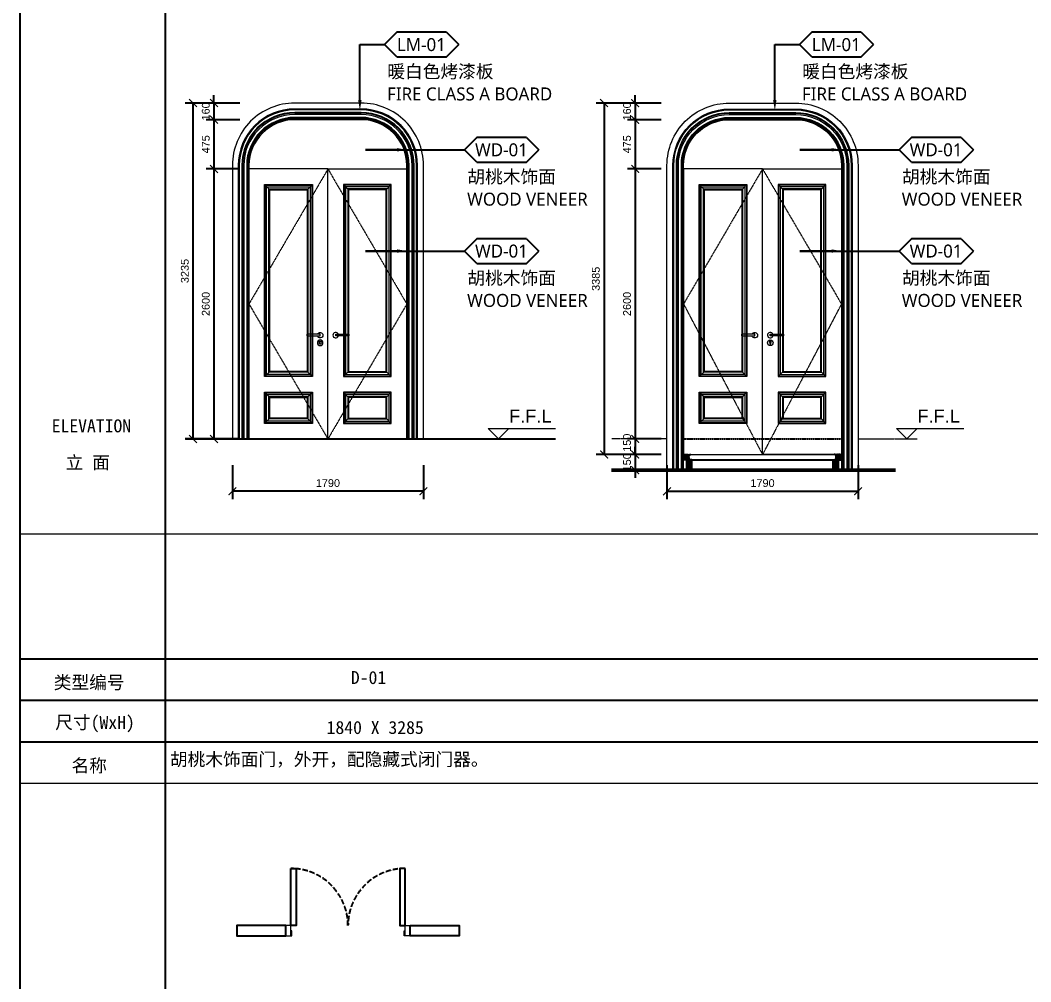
# Model space of a CAD drawing. Header units: millimetres. Extents: x -62687 to -4525, y 0 to 32607.
# Drawn here: x -39475 to -29744, y 17557 to 26818 of the extents above; entities that cross this region are included whole.
import ezdxf
from ezdxf import colors
from ezdxf.entities.mleader import LeaderData, LeaderLine
from ezdxf.enums import TextEntityAlignment as Align
from ezdxf.math import Vec2, Vec3

# ---------------------------------------------------------------- set-up
doc = ezdxf.new("R2010")
doc.units = ezdxf.units.MM
doc.linetypes.add('_ACM-G-HIDDEN', pattern=[4.7625, 3.175, -1.5875])
doc.linetypes.add('DASH', pattern=[0.35, 0.25, -0.1])
for name, color, linetype in [('0 @ 50', 7, 'Continuous'), ('D-BASE-WALL', 4, 'Continuous'), ('I-DETL-LW02', 2, 'Continuous'), ('I-DOOR-LW04', 5, 'Continuous'), ('I-ELEV-LW01', 1, 'Continuous'), ('I-PL-DOOR', 2, 'Continuous'), ('WALL TYPE$0$G-ANNO-NOTE-CH', 7, 'Continuous')]:
    doc.layers.add(name, color=color, linetype=linetype)
for name, color, linetype, lineweight in [('_ACM-A-ANNO-DIMS', 1, 'Continuous', 13), ('_ACM-A-DETL-THIN', 2, 'Continuous', 13), ('_ACM-A-ELVE-HIDD', 1, '_ACM-G-HIDDEN', 13), ('_ACM-A-ELVE-THIK', 5, 'Continuous', 50), ('I-PL-WALL-FHINISH', 73, 'Continuous', 13), ('I-WALL-DIM', 1, 'Continuous', 25), ('图框-1', 3, 'Continuous', 9)]:
    doc.layers.add(name, color=color, linetype=linetype, lineweight=lineweight)
doc.styles.add('_ACM-G-NOTES', font='arial.ttf')
doc.styles.add('Arial', font='arial.ttf', dxfattribs={"height": 75})
doc.styles.add('MtXpl_', font='simhei.ttf')
doc.styles.get("Standard").update_dxf_attribs({"font": 'arial.ttf'})
doc.styles.add('WALL TYPE$0$Aecom Chinese', font='Microsoft YaHei.ttf')
doc.dimstyles.new('Aec-Arch-M-50', dxfattribs={"dimscale": 50, "dimtxt": 75, "dimasz": 1.5, "dimexe": 1.5, "dimexo": 1.5, "dimgap": 0.8, "dimtad": 1, "dimdec": 0, "dimzin": 3, "dimdsep": 46, "dimtxsty": 'Arial', "dimblk": 'ARCHTICK', "dimcen": 2.5, "dimclrt": 256, "dimazin": 2, "dimtfac": 0.75, "dimtdec": 0, "dimtix": 1, "dimtmove": 2, "dimatfit": 2, "dimfxl": 5, "dimfxlon": 1, "dimtolj": 1, "dimtzin": 0, "dimarcsym": 0})

# ---------------------------------------------------------------- blocks, each defined once
blk = doc.blocks.new('*U8')
for p, q in [((-2, 2), (2, 2)), ((0, 0), (-2, 2)), ((2, 2), (0, 0)), ((2, 2), (11, 2)), ((-2, 0), (2, 0))]:
    blk.add_line(p, q)
at = {"style": '_ACM-G-NOTES'}
blk.add_attdef('HEIGHT-1', text='', height=2.5, dxfattribs=at).set_placement((2.05, 5.66), align=Align.TOP_LEFT)
blk = doc.blocks.new('A$Cd2ea3fc6')
at = {"layer": '_ACM-A-DETL-THIN'}
blk.add_lwpolyline([(0, 8), (128, 8), (128, -8), (0, -8)], close=True, dxfattribs=at)
for points in [[(-5.7, -72.1), (-5.7, -83)], [(-0.1, -88.2), (-0.1, -88.2)], [(5.5, -82.8), (5.5, -72.1)]]:
    blk.add_lwpolyline(points, dxfattribs=at)
blk.add_circle((-0.1, -73.8), 27, dxfattribs=at)
for centre, radius, start, end in [((-0.1, -0.4), 27, 18.11667, 343.64191), ((-0.1, -65.6), 8.59, 310.69325, 229.30675), ((-0.1, -82.6), 5.61, 183.99582, 358.52225)]:
    blk.add_arc(centre, radius, start, end, dxfattribs=at)
blk = doc.blocks.new('海龙_1212095151')
at = {"layer": '_ACM-A-DETL-THIN'}
blk.add_lwpolyline([(74.8, -18.6), (202.8, -18.6), (202.8, -34.6), (74.8, -34.6)], close=True, dxfattribs=at)
blk.add_arc((74.7, -27), 27, 18.11667, 343.64191, dxfattribs=at)
at = {"layer": '_ACM-A-DETL-THIN', "xscale": -1}
blk.add_blockref('A$Cd2ea3fc6', (-74.8, -26.6), dxfattribs=at)
blk = doc.blocks.new('海龙_1212095229')
at = {"layer": '_ACM-A-DETL-THIN', "color": 8}
for p, q in [((-180.3, -724.6), (-230.3, -674.6)), ((180.3, -724.6), (230.3, -674.6)), ((-180.3, -2474.6), (-230.3, -2524.6)), ((180.3, -2474.6), (230.3, -2524.6)), ((-230.3, -2674.6), (-180.3, -2724.6)), ((230.3, -2674.6), (180.3, -2724.6)), ((-230.3, -2974.6), (-180.3, -2924.6)), ((230.3, -2974.6), (180.3, -2924.6))]:
    blk.add_line(p, q, dxfattribs=at)
for points in [[(380, -524.6), (-380, -524.6), (-380, -3124.6), (380, -3124.6)], [(226.6, -2520.9), (-226.6, -2520.9), (-226.6, -678.3), (226.6, -678.3)], [(225, -2519.3), (-225, -2519.3), (-225, -680), (225, -680)], [(209.9, -2504.2), (-209.9, -2504.2), (-209.9, -695), (209.9, -695)], [(188, -2482.3), (-188, -2482.3), (-188, -716.9), (188, -716.9)], [(187.1, -2481.4), (-187.1, -2481.4), (-187.1, -717.9), (187.1, -717.9)], [(185.7, -2480), (-185.7, -2480), (-185.7, -719.3), (185.7, -719.3)], [(226.6, -2970.9), (-226.6, -2970.9), (-226.6, -2678.3), (226.6, -2678.3)], [(225, -2969.3), (-225, -2969.3), (-225, -2680), (225, -2680)], [(209.9, -2954.2), (-209.9, -2954.2), (-209.9, -2695), (209.9, -2695)], [(188, -2932.3), (-188, -2932.3), (-188, -2716.9), (188, -2716.9)], [(187.1, -2931.4), (-187.1, -2931.4), (-187.1, -2717.9), (187.1, -2717.9)], [(185.7, -2930), (-185.7, -2930), (-185.7, -2719.3), (185.7, -2719.3)]]:
    blk.add_lwpolyline(points, close=True, dxfattribs=at)
at = {"layer": '_ACM-A-DETL-THIN'}
for points in [[(230.3, -2524.6), (-230.3, -2524.6), (-230.3, -674.6), (230.3, -674.6)], [(180.3, -2474.6), (-180.3, -2474.6), (-180.3, -724.6), (180.3, -724.6)], [(230.3, -2974.6), (-230.3, -2974.6), (-230.3, -2674.6), (230.3, -2674.6)], [(180.3, -2924.6), (-180.3, -2924.6), (-180.3, -2724.6), (180.3, -2724.6)]]:
    blk.add_lwpolyline(points, close=True, dxfattribs=at)
blk = doc.blocks.new('_ArchTick')
at = {"layer": 'I-WALL-DIM', "const_width": 0.15}
blk.add_lwpolyline([(-0.5, -0.5), (0.5, 0.5)], dxfattribs=at)
blk = doc.blocks.new('*D69')
at = {"layer": 'Defpoints', "color": 0, "transparency": 16777216}
for p in [(-37431.9, 22785.1), (-35591.9, 22785.1), (-37431.9, 22281.3)]:
    blk.add_point(p, dxfattribs=at)
at = {"layer": 'I-WALL-DIM', "color": 0, "lineweight": -2, "transparency": 16777216}
for p, q in [((-37431.9, 22531.3), (-37431.9, 22206.3)), ((-35591.9, 22531.3), (-35591.9, 22206.3)), ((-35591.9, 22281.3), (-37431.9, 22281.3))]:
    blk.add_line(p, q, dxfattribs=at)
at = {"layer": 'I-WALL-DIM', "color": 0, "lineweight": -2, "transparency": 16777216, "xscale": 75, "yscale": 75, "zscale": 75, "rotation": 180}
blk.add_blockref('_ArchTick', (-37431.9, 22281.3), dxfattribs=at)
at = {"layer": 'I-WALL-DIM', "color": 0, "lineweight": -2, "transparency": 16777216, "xscale": 75, "yscale": 75, "zscale": 75}
blk.add_blockref('_ArchTick', (-35591.9, 22281.3), dxfattribs=at)
at = {"layer": 'I-WALL-DIM', "transparency": 16777216, "insert": (-36511.9, 22359.6), "char_height": 75, "attachment_point": 5, "style": 'Arial'}
blk.add_mtext('\\A1;\\A1;1790', dxfattribs=at)
blk = doc.blocks.new('*D73')
at = {"layer": 'Defpoints', "color": 0, "transparency": 16777216}
for p in [(-36724.8, 26019.7), (-37609.5, 25859.7), (-36724.8, 25859.7)]:
    blk.add_point(p, dxfattribs=at)
at = {"layer": 'I-WALL-DIM', "color": 0, "lineweight": -2, "transparency": 16777216}
for p, q in [((-37609.5, 26019.7), (-37609.5, 26094.7)), ((-37359.5, 26019.7), (-37684.5, 26019.7)), ((-37609.5, 26019.7), (-37609.5, 25859.7)), ((-37359.5, 25859.7), (-37684.5, 25859.7)), ((-37609.5, 25859.7), (-37609.5, 25784.7))]:
    blk.add_line(p, q, dxfattribs=at)
at = {"layer": 'I-WALL-DIM', "color": 0, "lineweight": -2, "transparency": 16777216, "xscale": 75, "yscale": 75, "zscale": 75}
for p, rotation in [((-37609.5, 26019.7), 270), ((-37609.5, 25859.7), 90)]:
    blk.add_blockref('_ArchTick', p, dxfattribs=dict(at, rotation=rotation))
at = {"layer": 'I-WALL-DIM', "transparency": 16777216, "insert": (-37687.8, 25939.7), "char_height": 75, "attachment_point": 5, "rotation": 90, "style": 'Arial'}
blk.add_mtext('\\A1;160', dxfattribs=at)
blk = doc.blocks.new('*D74')
at = {"layer": 'Defpoints', "color": 0, "transparency": 16777216}
for p in [(-36724.8, 25859.7), (-37609.5, 25385.1), (-36724.8, 25385.1)]:
    blk.add_point(p, dxfattribs=at)
at = {"layer": 'I-WALL-DIM', "color": 0, "lineweight": -2, "transparency": 16777216}
for p, q in [((-37359.5, 25859.7), (-37684.5, 25859.7)), ((-37609.5, 25859.7), (-37609.5, 25385.1)), ((-37359.5, 25385.1), (-37684.5, 25385.1))]:
    blk.add_line(p, q, dxfattribs=at)
at = {"layer": 'I-WALL-DIM', "color": 0, "lineweight": -2, "transparency": 16777216, "xscale": 75, "yscale": 75, "zscale": 75}
for p, rotation in [((-37609.5, 25859.7), 90), ((-37609.5, 25385.1), 270)]:
    blk.add_blockref('_ArchTick', p, dxfattribs=dict(at, rotation=rotation))
at = {"layer": 'I-WALL-DIM', "transparency": 16777216, "insert": (-37687.6, 25622.4), "char_height": 75, "attachment_point": 5, "rotation": 90, "style": 'Arial'}
blk.add_mtext('\\A1;475', dxfattribs=at)
blk = doc.blocks.new('*D75')
at = {"layer": 'Defpoints', "color": 0, "transparency": 16777216}
for p in [(-36724.8, 25385.1), (-37609.5, 22785.1), (-36724.8, 22785.1)]:
    blk.add_point(p, dxfattribs=at)
at = {"layer": 'I-WALL-DIM', "color": 0, "lineweight": -2, "transparency": 16777216}
for p, q in [((-37359.5, 25385.1), (-37684.5, 25385.1)), ((-37609.5, 25385.1), (-37609.5, 22785.1)), ((-37359.5, 22785.1), (-37684.5, 22785.1))]:
    blk.add_line(p, q, dxfattribs=at)
at = {"layer": 'I-WALL-DIM', "color": 0, "lineweight": -2, "transparency": 16777216, "xscale": 75, "yscale": 75, "zscale": 75}
for p, rotation in [((-37609.5, 25385.1), 90), ((-37609.5, 22785.1), 270)]:
    blk.add_blockref('_ArchTick', p, dxfattribs=dict(at, rotation=rotation))
at = {"layer": 'I-WALL-DIM', "transparency": 16777216, "insert": (-37687.8, 24085.1), "char_height": 75, "attachment_point": 5, "rotation": 90, "style": 'Arial'}
blk.add_mtext('\\A1;2600', dxfattribs=at)
blk = doc.blocks.new('*D76')
at = {"layer": 'Defpoints', "color": 0, "transparency": 16777216}
for p in [(-36724.8, 26019.7), (-37811.2, 22785.1), (-36724.8, 22785.1)]:
    blk.add_point(p, dxfattribs=at)
at = {"layer": 'I-WALL-DIM', "color": 0, "lineweight": -2, "transparency": 16777216}
for p, q in [((-37561.2, 26019.7), (-37886.2, 26019.7)), ((-37811.2, 26019.7), (-37811.2, 22785.1)), ((-37561.2, 22785.1), (-37886.2, 22785.1))]:
    blk.add_line(p, q, dxfattribs=at)
at = {"layer": 'I-WALL-DIM', "color": 0, "lineweight": -2, "transparency": 16777216, "xscale": 75, "yscale": 75, "zscale": 75}
for p, rotation in [((-37811.2, 26019.7), 90), ((-37811.2, 22785.1), 270)]:
    blk.add_blockref('_ArchTick', p, dxfattribs=dict(at, rotation=rotation))
at = {"layer": 'I-WALL-DIM', "transparency": 16777216, "insert": (-37889.5, 24402.4), "char_height": 75, "attachment_point": 5, "rotation": 90, "style": 'Arial'}
blk.add_mtext('\\A1;3235', dxfattribs=at)
blk = doc.blocks.new('*D64')
at = {"layer": 'Defpoints', "color": 0, "transparency": 16777216}
for p in [(-32539.6, 26019.7), (-33553.1, 25859.7), (-32539.6, 25859.7)]:
    blk.add_point(p, dxfattribs=at)
at = {"layer": 'I-WALL-DIM', "color": 0, "lineweight": -2, "transparency": 16777216}
for p, q in [((-33553.1, 26019.7), (-33553.1, 26094.7)), ((-33303.1, 26019.7), (-33628.1, 26019.7)), ((-33553.1, 26019.7), (-33553.1, 25859.7)), ((-33303.1, 25859.7), (-33628.1, 25859.7)), ((-33553.1, 25859.7), (-33553.1, 25784.7))]:
    blk.add_line(p, q, dxfattribs=at)
at = {"layer": 'I-WALL-DIM', "color": 0, "lineweight": -2, "transparency": 16777216, "xscale": 75, "yscale": 75, "zscale": 75}
for p, rotation in [((-33553.1, 26019.7), 270), ((-33553.1, 25859.7), 90)]:
    blk.add_blockref('_ArchTick', p, dxfattribs=dict(at, rotation=rotation))
at = {"layer": 'I-WALL-DIM', "transparency": 16777216, "insert": (-33631.4, 25939.7), "char_height": 75, "attachment_point": 5, "rotation": 90, "style": 'Arial'}
blk.add_mtext('\\A1;160', dxfattribs=at)
blk = doc.blocks.new('*D65')
at = {"layer": 'Defpoints', "color": 0, "transparency": 16777216}
for p in [(-32539.6, 25859.7), (-33553.1, 25385.1), (-32539.6, 25385.1)]:
    blk.add_point(p, dxfattribs=at)
at = {"layer": 'I-WALL-DIM', "color": 0, "lineweight": -2, "transparency": 16777216}
for p, q in [((-33303.1, 25859.7), (-33628.1, 25859.7)), ((-33553.1, 25859.7), (-33553.1, 25385.1)), ((-33303.1, 25385.1), (-33628.1, 25385.1))]:
    blk.add_line(p, q, dxfattribs=at)
at = {"layer": 'I-WALL-DIM', "color": 0, "lineweight": -2, "transparency": 16777216, "xscale": 75, "yscale": 75, "zscale": 75}
for p, rotation in [((-33553.1, 25859.7), 90), ((-33553.1, 25385.1), 270)]:
    blk.add_blockref('_ArchTick', p, dxfattribs=dict(at, rotation=rotation))
at = {"layer": 'I-WALL-DIM', "transparency": 16777216, "insert": (-33631.3, 25622.4), "char_height": 75, "attachment_point": 5, "rotation": 90, "style": 'Arial'}
blk.add_mtext('\\A1;475', dxfattribs=at)
blk = doc.blocks.new('*D66')
at = {"layer": 'Defpoints', "color": 0, "transparency": 16777216}
for p in [(-32539.6, 25385.1), (-33553.1, 22785.1), (-32539.6, 22785.1)]:
    blk.add_point(p, dxfattribs=at)
at = {"layer": 'I-WALL-DIM', "color": 0, "lineweight": -2, "transparency": 16777216}
for p, q in [((-33303.1, 25385.1), (-33628.1, 25385.1)), ((-33553.1, 25385.1), (-33553.1, 22785.1)), ((-33303.1, 22785.1), (-33628.1, 22785.1))]:
    blk.add_line(p, q, dxfattribs=at)
at = {"layer": 'I-WALL-DIM', "color": 0, "lineweight": -2, "transparency": 16777216, "xscale": 75, "yscale": 75, "zscale": 75}
for p, rotation in [((-33553.1, 25385.1), 90), ((-33553.1, 22785.1), 270)]:
    blk.add_blockref('_ArchTick', p, dxfattribs=dict(at, rotation=rotation))
at = {"layer": 'I-WALL-DIM', "transparency": 16777216, "insert": (-33631.4, 24085.1), "char_height": 75, "attachment_point": 5, "rotation": 90, "style": 'Arial'}
blk.add_mtext('\\A1;2600', dxfattribs=at)
blk = doc.blocks.new('*D67')
at = {"layer": 'Defpoints', "color": 0, "transparency": 16777216}
for p in [(-32539.6, 26019.7), (-33853.1, 22635.1), (-32539.6, 22635.1)]:
    blk.add_point(p, dxfattribs=at)
at = {"layer": 'I-WALL-DIM', "color": 0, "lineweight": -2, "transparency": 16777216}
for p, q in [((-33603.1, 26019.7), (-33928.1, 26019.7)), ((-33853.1, 26019.7), (-33853.1, 22635.1)), ((-33603.1, 22635.1), (-33928.1, 22635.1))]:
    blk.add_line(p, q, dxfattribs=at)
at = {"layer": 'I-WALL-DIM', "color": 0, "lineweight": -2, "transparency": 16777216, "xscale": 75, "yscale": 75, "zscale": 75}
for p, rotation in [((-33853.1, 26019.7), 90), ((-33853.1, 22635.1), 270)]:
    blk.add_blockref('_ArchTick', p, dxfattribs=dict(at, rotation=rotation))
at = {"layer": 'I-WALL-DIM', "transparency": 16777216, "insert": (-33931.5, 24327.4), "char_height": 75, "attachment_point": 5, "rotation": 90, "style": 'Arial'}
blk.add_mtext('\\A1;3385', dxfattribs=at)
blk = doc.blocks.new('*D68')
at = {"layer": 'Defpoints', "color": 0, "transparency": 16777216}
for p in [(-33246.8, 22785.1), (-31406.8, 22785.1), (-31406.8, 22281.3)]:
    blk.add_point(p, dxfattribs=at)
at = {"layer": 'I-WALL-DIM', "color": 0, "lineweight": -2, "transparency": 16777216}
for p, q in [((-33246.8, 22531.3), (-33246.8, 22206.3)), ((-31406.8, 22531.3), (-31406.8, 22206.3)), ((-33246.8, 22281.3), (-31406.8, 22281.3))]:
    blk.add_line(p, q, dxfattribs=at)
at = {"layer": 'I-WALL-DIM', "color": 0, "lineweight": -2, "transparency": 16777216, "xscale": 75, "yscale": 75, "zscale": 75, "rotation": 180}
blk.add_blockref('_ArchTick', (-33246.8, 22281.3), dxfattribs=at)
at = {"layer": 'I-WALL-DIM', "color": 0, "lineweight": -2, "transparency": 16777216, "xscale": 75, "yscale": 75, "zscale": 75}
blk.add_blockref('_ArchTick', (-31406.8, 22281.3), dxfattribs=at)
at = {"layer": 'I-WALL-DIM', "transparency": 16777216, "insert": (-32326.8, 22359.6), "char_height": 75, "attachment_point": 5, "style": 'Arial'}
blk.add_mtext('\\A1;\\A1;\\A1;1790', dxfattribs=at)
blk = doc.blocks.new('WHA12202707')
at = {"transparency": 16777216}
for p, q in [((2.38, 2.38), (0, 0)), ((11.91, 2.38), (2.38, 2.38)), ((11.91, 2.38), (14.29, 0)), ((2.38, -2.38), (0, 0)), ((11.91, -2.38), (14.29, 0)), ((2.38, -2.38), (11.91, -2.38))]:
    blk.add_line(p, q, dxfattribs=at)
at = {"transparency": 16777216, "style": 'WALL TYPE$0$Aecom Chinese'}
blk.add_attdef('英文2', (0.49, -14.58), '', height=2.5, dxfattribs=at)
at = {"layer": 'WALL TYPE$0$G-ANNO-NOTE-CH', "transparency": 16777216, "style": 'WALL TYPE$0$Aecom Chinese'}
blk.add_attdef('编号', text='', height=2.5, dxfattribs=at).set_placement((7.1, 0), align=Align.MIDDLE)
for tag, p in [('中文', (0.54, -5.18)), ('英文', (0.49, -9.51))]:
    blk.add_attdef(tag, text='', height=2.5, dxfattribs=at).set_placement(p, align=Align.MIDDLE_LEFT)
blk = doc.blocks.new('A$Cb0921e6b')
at = {"layer": 'I-PL-DOOR'}
for points in [[(50, 650), (100, 650), (100, 100), (50, 100)], [(1150, 650), (1100, 650), (1100, 100), (1150, 100)]]:
    blk.add_lwpolyline(points, close=True, dxfattribs=at)
at = {"layer": 'I-PL-DOOR', "color": 8, "linetype": 'DASH', "ltscale": 200}
for centre, start, end in [((50, 100), 0, 90), ((1150, 100), 90, 180)]:
    blk.add_arc(centre, 550, start, end, dxfattribs=at)
at = {"layer": 'I-PL-WALL-FHINISH'}
for points in [[(0, 0), (50, 0), (50, 100), (0, 100)], [(1200, 0), (1150, 0), (1150, 100), (1200, 100)]]:
    blk.add_lwpolyline(points, close=True, dxfattribs=at)
blk = doc.blocks.new('*D194')
at = {"layer": 'Defpoints', "color": 0, "transparency": 16777216}
for p in [(-32539.6, 22635.1), (-33553.1, 22485.1), (-32539.6, 22485.1)]:
    blk.add_point(p, dxfattribs=at)
at = {"layer": 'I-WALL-DIM', "color": 0, "lineweight": -2, "transparency": 16777216}
for p, q in [((-33553.1, 22635.1), (-33553.1, 22710.1)), ((-33303.1, 22635.1), (-33628.1, 22635.1)), ((-33553.1, 22635.1), (-33553.1, 22485.1)), ((-33303.1, 22485.1), (-33628.1, 22485.1)), ((-33553.1, 22485.1), (-33553.1, 22410.1))]:
    blk.add_line(p, q, dxfattribs=at)
at = {"layer": 'I-WALL-DIM', "color": 0, "lineweight": -2, "transparency": 16777216, "xscale": 75, "yscale": 75, "zscale": 75}
for p, rotation in [((-33553.1, 22635.1), 270), ((-33553.1, 22485.1), 90)]:
    blk.add_blockref('_ArchTick', p, dxfattribs=dict(at, rotation=rotation))
at = {"layer": 'I-WALL-DIM', "transparency": 16777216, "insert": (-33631.4, 22560.1), "char_height": 75, "attachment_point": 5, "rotation": 90, "style": 'Arial'}
blk.add_mtext('\\A1;150', dxfattribs=at)
blk = doc.blocks.new('K_1222173299')
at = {"color": 251}
for points in [[(-40, -150), (-40, -50), (-40, -50), (-15.5, -50), (-10.2, -21.1, 0.06359), (-10, -18.5, 0.39284), (-30, 0)], [(-27, -150), (-27, -50), (-27, -50), (-2.5, -50), (2.8, -21.1, 0.06359), (2.9, -18.5, 0.39284), (-17, 0)], [(-15, -150), (-15, -50), (-15, -50), (9.5, -50), (14.8, -21.1, 0.06359), (15, -18.5, 0.39284), (-5, 0)], [(-4.6, -150), (-4.6, -50), (-4.6, -50), (19.9, -50), (25.2, -21.1, 0.06359), (25.3, -18.5, 0.39284), (5.4, 0)], [(3.3, -150), (3.3, -50), (3.3, -50), (27.8, -50), (33.1, -21.1, 0.06359), (33.3, -18.5, 0.39284), (13.3, 0)], [(8.3, -150), (8.3, -50), (8.3, -50), (32.8, -50), (38.1, -21.1, 0.06359), (38.3, -18.5, 0.39284), (18.3, 0)]]:
    blk.add_lwpolyline(points, format="xyb", dxfattribs=at)
at = {"layer": 'I-DETL-LW02'}
blk.add_lwpolyline([(10, -150), (10, -50), (10, -50), (34.5, -50), (39.8, -21.1, 0.06359), (40, -18.5, 0.39284), (20, 0)], format="xyb", dxfattribs=at)
blk = doc.blocks.new('*D197')
at = {"layer": 'Defpoints', "color": 0, "transparency": 16777216}
for p in [(-32539.6, 22785.1), (-33553.1, 22635.1), (-32539.6, 22635.1)]:
    blk.add_point(p, dxfattribs=at)
at = {"layer": 'I-WALL-DIM', "color": 0, "lineweight": -2, "transparency": 16777216}
for p, q in [((-33303.1, 22785.1), (-33628.1, 22785.1)), ((-33553.1, 22785.1), (-33553.1, 22635.1)), ((-33303.1, 22635.1), (-33628.1, 22635.1))]:
    blk.add_line(p, q, dxfattribs=at)
at = {"layer": 'I-WALL-DIM', "color": 0, "lineweight": -2, "transparency": 16777216, "xscale": 75, "yscale": 75, "zscale": 75}
for p, rotation in [((-33553.1, 22785.1), 90), ((-33553.1, 22635.1), 270)]:
    blk.add_blockref('_ArchTick', p, dxfattribs=dict(at, rotation=rotation))
at = {"layer": 'I-WALL-DIM', "transparency": 16777216, "insert": (-33631.4, 22749.1), "char_height": 75, "attachment_point": 5, "rotation": 90, "style": 'Arial'}
blk.add_mtext('\\A1;150', dxfattribs=at)

msp = doc.modelspace()

# ---------------------------------------------------------------- linework, layer by layer
at = {"color": 251, "linetype": 'DASH'}
msp.add_lwpolyline([(-33086.8, 22785.1), (-31566.8, 22785.1)], dxfattribs=at)
at = {"color": 251}
msp.add_lwpolyline([(-33056.8, 22585.1), (-31596.7, 22585.1)], dxfattribs=at)
at = {"layer": '_ACM-A-DETL-THIN', "color": 8}
for p, q in [((-32887.1, 25185.1), (-32937.1, 25235.1)), ((-32526.5, 25185.1), (-32476.5, 25235.1)), ((-32127.1, 25185.1), (-32177.1, 25235.1)), ((-31766.5, 25185.1), (-31716.5, 25235.1)), ((-32887.1, 23435.1), (-32937.1, 23385.1)), ((-32526.5, 23435.1), (-32476.5, 23385.1)), ((-32127.1, 23435.1), (-32177.1, 23385.1)), ((-31766.5, 23435.1), (-31716.5, 23385.1)), ((-32937.1, 23235.1), (-32887.1, 23185.1)), ((-32476.5, 23235.1), (-32526.5, 23185.1)), ((-32177.1, 23235.1), (-32127.1, 23185.1)), ((-31716.5, 23235.1), (-31766.5, 23185.1)), ((-32937.1, 22935.1), (-32887.1, 22985.1)), ((-32476.5, 22935.1), (-32526.5, 22985.1)), ((-32177.1, 22935.1), (-32127.1, 22985.1)), ((-31716.5, 22935.1), (-31766.5, 22985.1))]:
    msp.add_line(p, q, dxfattribs=at)
at = {"layer": '_ACM-A-DETL-THIN'}
for p, q in [((-33086.8, 22635.1), (-31566.8, 22635.1)), ((-33066.8, 22635.1), (-31586.7, 22635.1))]:
    msp.add_line(p, q, dxfattribs=at)
for points in [[(-35591.9, 22785.1), (-35591.9, 25419.7, 0.414214), (-36191.9, 26019.7), (-36831.9, 26019.7, 0.414214), (-37431.9, 25419.7), (-37431.9, 22785.1)], [(-33246.8, 22485.1), (-33246.8, 25419.7, -0.414214), (-32646.8, 26019.7), (-32006.8, 26019.7, -0.414214), (-31406.8, 25419.7), (-31406.8, 22485.1)], [(-35751.9, 22785.1), (-35751.9, 25419.7, 0.414214), (-36191.9, 25859.7), (-36831.9, 25859.7, 0.414214), (-37271.9, 25419.7), (-37271.9, 22785.1)], [(-33086.8, 22485.1), (-33086.8, 25419.7, -0.414214), (-32646.8, 25859.7), (-32006.8, 25859.7, -0.414214), (-31566.8, 25419.7), (-31566.8, 22485.1)]]:
    msp.add_lwpolyline(points, format="xyb", dxfattribs=at)
at = {"layer": '_ACM-A-DETL-THIN', "color": 8}
for points in [[(-35648.9, 22785.1), (-35648.9, 25419.7, 0.414214), (-36191.9, 25962.7), (-36831.9, 25962.7, 0.414214), (-37374.9, 25419.7), (-37374.9, 22785.1)], [(-35653.7, 22785.1), (-35653.7, 25419.7, 0.414214), (-36191.9, 25957.9), (-36831.9, 25957.9, 0.414214), (-37370.2, 25419.7), (-37370.2, 22785.1)], [(-35658.5, 22785.1), (-35658.5, 25419.7, 0.414214), (-36191.9, 25953.2), (-36831.9, 25953.2, 0.414214), (-37365.4, 25419.7), (-37365.4, 22785.1)], [(-35682.3, 22785.1), (-35682.3, 25419.7, 0.414214), (-36191.9, 25929.3), (-36831.9, 25929.3, 0.414214), (-37341.5, 25419.7), (-37341.5, 22785.1)], [(-35689.5, 22785.1), (-35689.5, 25419.7, 0.414214), (-36191.9, 25922.2), (-36831.9, 25922.2, 0.414214), (-37334.4, 25419.7), (-37334.4, 22785.1)], [(-35701.8, 22785.1), (-35701.8, 25419.7, 0.414214), (-36191.9, 25909.8), (-36831.9, 25909.8, 0.414214), (-37322.1, 25419.7), (-37322.1, 22785.1)], [(-33189.8, 22485.1), (-33189.8, 25419.7, -0.414214), (-32646.8, 25962.7), (-32006.8, 25962.7, -0.414214), (-31463.8, 25419.7), (-31463.8, 22485.1)], [(-33185, 22485.1), (-33185, 25419.7, -0.414214), (-32646.8, 25957.9), (-32006.8, 25957.9, -0.414214), (-31468.5, 25419.7), (-31468.5, 22485.1)], [(-33180.2, 22485.1), (-33180.2, 25419.7, -0.414214), (-32646.8, 25953.2), (-32006.8, 25953.2, -0.414214), (-31473.3, 25419.7), (-31473.3, 22485.1)], [(-33156.4, 22485.1), (-33156.4, 25419.7, -0.414214), (-32646.8, 25929.3), (-32006.8, 25929.3, -0.414214), (-31497.2, 25419.7), (-31497.2, 22485.1)], [(-33149.2, 22485.1), (-33149.2, 25419.7, -0.414214), (-32646.8, 25922.2), (-32006.8, 25922.2, -0.414214), (-31504.3, 25419.7), (-31504.3, 22485.1)], [(-33136.9, 22485.1), (-33136.9, 25419.7, -0.414214), (-32646.8, 25909.8), (-32006.8, 25909.8, -0.414214), (-31516.6, 25419.7), (-31516.6, 22485.1)], [(-35730, 22785.1), (-35730, 25419.7, 0.414214), (-36191.9, 25881.6), (-36831.9, 25881.6, 0.414214), (-37293.9, 25419.7), (-37293.9, 22785.1)], [(-35736, 22785.1), (-35736, 25419.7, 0.414214), (-36191.9, 25875.7), (-36831.9, 25875.7, 0.414214), (-37287.9, 25419.7), (-37287.9, 22785.1)], [(-35738.4, 22785.1), (-35738.4, 25419.7, 0.414214), (-36191.9, 25873.3), (-36831.9, 25873.3, 0.414214), (-37285.5, 25419.7), (-37285.5, 22785.1)], [(-35741.9, 22785.1), (-35741.9, 25419.7, 0.414214), (-36191.9, 25869.7), (-36831.9, 25869.7, 0.414214), (-37281.9, 25419.7), (-37281.9, 22785.1)], [(-33108.7, 22485.1), (-33108.7, 25419.7, -0.414214), (-32646.8, 25881.6), (-32006.8, 25881.6, -0.414214), (-31544.8, 25419.7), (-31544.8, 22485.1)], [(-33102.7, 22485.1), (-33102.7, 25419.7, -0.414214), (-32646.8, 25875.7), (-32006.8, 25875.7, -0.414214), (-31550.8, 25419.7), (-31550.8, 22485.1)], [(-33100.3, 22485.1), (-33100.3, 25419.7, -0.414214), (-32646.8, 25873.3), (-32006.8, 25873.3, -0.414214), (-31553.2, 25419.7), (-31553.2, 22485.1)], [(-33096.8, 22485.1), (-33096.8, 25419.7, -0.414214), (-32646.8, 25869.7), (-32006.8, 25869.7, -0.414214), (-31556.8, 25419.7), (-31556.8, 22485.1)]]:
    msp.add_lwpolyline(points, format="xyb", dxfattribs=at)
for points in [[(-32326.8, 25385.1), (-33086.8, 25385.1), (-33086.8, 22635.1), (-32326.8, 22635.1)], [(-32326.8, 25385.1), (-31566.8, 25385.1), (-31566.8, 22635.1), (-32326.8, 22635.1)], [(-32480.2, 23388.8), (-32933.4, 23388.8), (-32933.4, 25231.4), (-32480.2, 25231.4)], [(-32481.8, 23390.4), (-32931.7, 23390.4), (-32931.7, 25229.7), (-32481.8, 25229.7)], [(-32496.8, 23405.5), (-32916.7, 23405.5), (-32916.7, 25214.7), (-32496.8, 25214.7)], [(-32173.4, 23388.8), (-31720.2, 23388.8), (-31720.2, 25231.4), (-32173.4, 25231.4)], [(-32171.7, 23390.4), (-31721.8, 23390.4), (-31721.8, 25229.7), (-32171.7, 25229.7)], [(-32156.7, 23405.5), (-31736.8, 23405.5), (-31736.8, 25214.7), (-32156.7, 25214.7)], [(-32518.7, 23427.4), (-32894.8, 23427.4), (-32894.8, 25192.8), (-32518.7, 25192.8)], [(-32519.7, 23428.3), (-32893.8, 23428.3), (-32893.8, 25191.8), (-32519.7, 25191.8)], [(-32521.1, 23429.7), (-32892.4, 23429.7), (-32892.4, 25190.4), (-32521.1, 25190.4)], [(-32134.8, 23427.4), (-31758.7, 23427.4), (-31758.7, 25192.8), (-32134.8, 25192.8)], [(-32133.8, 23428.3), (-31759.7, 23428.3), (-31759.7, 25191.8), (-32133.8, 25191.8)], [(-32132.4, 23429.7), (-31761.1, 23429.7), (-31761.1, 25190.4), (-32132.4, 25190.4)], [(-32480.2, 22938.8), (-32933.4, 22938.8), (-32933.4, 23231.4), (-32480.2, 23231.4)], [(-32481.8, 22940.4), (-32931.7, 22940.4), (-32931.7, 23229.7), (-32481.8, 23229.7)], [(-32496.8, 22955.5), (-32916.7, 22955.5), (-32916.7, 23214.7), (-32496.8, 23214.7)], [(-32518.7, 22977.4), (-32894.8, 22977.4), (-32894.8, 23192.8), (-32518.7, 23192.8)], [(-32519.7, 22978.3), (-32893.8, 22978.3), (-32893.8, 23191.8), (-32519.7, 23191.8)], [(-32521.1, 22979.7), (-32892.4, 22979.7), (-32892.4, 23190.4), (-32521.1, 23190.4)], [(-32173.4, 22938.8), (-31720.2, 22938.8), (-31720.2, 23231.4), (-32173.4, 23231.4)], [(-32171.7, 22940.4), (-31721.8, 22940.4), (-31721.8, 23229.7), (-32171.7, 23229.7)], [(-32156.7, 22955.5), (-31736.8, 22955.5), (-31736.8, 23214.7), (-32156.7, 23214.7)], [(-32134.8, 22977.4), (-31758.7, 22977.4), (-31758.7, 23192.8), (-32134.8, 23192.8)], [(-32133.8, 22978.3), (-31759.7, 22978.3), (-31759.7, 23191.8), (-32133.8, 23191.8)], [(-32132.4, 22979.7), (-31761.1, 22979.7), (-31761.1, 23190.4), (-32132.4, 23190.4)]]:
    msp.add_lwpolyline(points, close=True, dxfattribs=at)
at = {"layer": '_ACM-A-DETL-THIN'}
for points in [[(-32476.5, 23385.1), (-32937.1, 23385.1), (-32937.1, 25235.1), (-32476.5, 25235.1)], [(-32177.1, 23385.1), (-31716.5, 23385.1), (-31716.5, 25235.1), (-32177.1, 25235.1)], [(-32526.5, 23435.1), (-32887.1, 23435.1), (-32887.1, 25185.1), (-32526.5, 25185.1)], [(-32127.1, 23435.1), (-31766.5, 23435.1), (-31766.5, 25185.1), (-32127.1, 25185.1)], [(-32476.5, 22935.1), (-32937.1, 22935.1), (-32937.1, 23235.1), (-32476.5, 23235.1)], [(-32526.5, 22985.1), (-32887.1, 22985.1), (-32887.1, 23185.1), (-32526.5, 23185.1)], [(-32177.1, 22935.1), (-31716.5, 22935.1), (-31716.5, 23235.1), (-32177.1, 23235.1)], [(-32127.1, 22985.1), (-31766.5, 22985.1), (-31766.5, 23185.1), (-32127.1, 23185.1)]]:
    msp.add_lwpolyline(points, close=True, dxfattribs=at)
at = {"layer": '_ACM-A-ELVE-HIDD'}
for points in [[(-36511.9, 25385.1), (-37271.9, 24085.1), (-36511.9, 22785.1)], [(-36511.9, 25385.1), (-35751.9, 24085.1), (-36511.9, 22785.1)], [(-32326.8, 25385.1), (-33086.8, 24085.1), (-32326.8, 22635.1)], [(-32326.8, 25385.1), (-31566.8, 24085.1), (-32326.8, 22635.1)], [(-33246.8, 22785.1), (-33779.6, 22785.1)], [(-31406.8, 22785.1), (-30873.9, 22785.1)]]:
    msp.add_lwpolyline(points, dxfattribs=at)
at = {"layer": '_ACM-A-ELVE-THIK'}
msp.add_lwpolyline([(-33779.6, 22485.1), (-31044.9, 22485.1)], dxfattribs=at)
at = {"layer": 'D-BASE-WALL'}
for points in [[(-36918.6, 18098.3), (-37388.2, 18098.3), (-37388.2, 17998.3), (-36918.6, 17998.3)], [(-35718.6, 18098.3), (-35248.9, 18098.3), (-35248.9, 17998.3), (-35718.6, 17998.3)]]:
    msp.add_lwpolyline(points, close=True, dxfattribs=at)
at = {"layer": 'I-DOOR-LW04'}
msp.add_line((-37883.8, 22785.1), (-34319.3, 22785.1), dxfattribs=at)
at = {"layer": 'I-ELEV-LW01'}
for p, q in [((-38075, 10800), (-38075, 28200)), ((-39475, 20668.5), (-25498.1, 20668.5)), ((-39475, 20268.5), (-25498.1, 20268.5)), ((-39475, 19868.5), (-25498.1, 19868.5))]:
    msp.add_line(p, q, dxfattribs=at)
at = {"layer": 'I-PL-WALL-FHINISH'}
for points in [[(-36918.6, 17998.3), (-36858.6, 17998.3), (-36858.6, 18048.3), (-36868.6, 18048.3), (-36868.6, 18098.3)], [(-35718.6, 17998.3), (-35778.6, 17998.3), (-35778.6, 18048.3), (-35768.6, 18048.3), (-35768.6, 18098.3)]]:
    msp.add_lwpolyline(points, dxfattribs=at)
at = {"layer": 'I-WALL-DIM'}
msp.add_lwpolyline([(-4525, 0), (-39475, 0), (-39475, 28200), (-4525, 28200)], close=True, dxfattribs=at)
at = {"layer": '图框-1', "color": 4}
for points in [[(-25498.1, 21868.5), (-39475, 21868.5), (-39475, 21868.5), (-39475, 21868.5)], [(-39475, 19468.5), (-25498.1, 19468.5)]]:
    msp.add_lwpolyline(points, dxfattribs=at)

# ---------------------------------------------------------------- block references
at = {"xscale": -1}
msp.add_blockref('K_1222173299', (-33046.8, 22635.1), dxfattribs=at)
for name, p in [('K_1222173299', (-31606.7, 22635.1)), ('A$Cb0921e6b', (-36918.6, 17998.3))]:
    msp.add_blockref(name, p)
at = {"layer": '_ACM-A-ANNO-DIMS', "xscale": 50, "yscale": 50, "zscale": 50}
for p in [(-34869.3, 22785.1), (-30937.4, 22785.1)]:
    msp.add_blockref('*U8', p, dxfattribs=at).add_auto_attribs({'HEIGHT-1': 'F.F.L'})
at = {"layer": '_ACM-A-ELVE-HIDD'}
for name, p in [('海龙_1212095229', (-36891.9, 25909.7)), ('海龙_1212095151', (-36511.9, 23811.7))]:
    msp.add_blockref(name, p, dxfattribs=at)
at = {"layer": '_ACM-A-ELVE-HIDD', "xscale": -1}
for name, p in [('海龙_1212095229', (-36131.9, 25909.7)), ('海龙_1212095151', (-32326.8, 23811.7))]:
    msp.add_blockref(name, p, dxfattribs=at)

# ---------------------------------------------------------------- texts
at = {"style": 'MtXpl_'}
for s, p in [('ELEVATION', (-39172.2, 22848.5)), ('立 面', (-39037.9, 22495.7)), ('D-01', (-36291, 20424.8)), ('类型编号', (-39152.3, 20377.7)), ('尺寸(WxH)', (-39137.6, 19993.2)), ('1840 X 3285', (-36524.5, 19943.8)), ('名称', (-38981, 19576.6))]:
    msp.add_text(s, height=125, dxfattribs=at).set_placement(p)
at = {"insert": (-38033.7, 19762.6), "char_height": 125, "width": 3964.74, "attachment_point": 1, "style": 'MtXpl_'}
msp.add_mtext('胡桃木饰面门，外开，配隐藏式闭门器。', dxfattribs=at)

# ---------------------------------------------------------------- dimensions: what is measured, and where the dimension line sits
at = {"layer": 'I-WALL-DIM'}
for base, p1, p2, picture, middle in [((-37609.5, 25859.7), (-36724.8, 26019.7), (-36724.8, 25859.7), '*D73', (-37687.8, 25939.7)), ((-33553.1, 25859.7), (-32539.6, 26019.7), (-32539.6, 25859.7), '*D64', (-33631.4, 25939.7)), ((-37811.2, 22785.1), (-36724.8, 26019.7), (-36724.8, 22785.1), '*D76', (-37889.5, 24402.4)), ((-33853.1, 22635.1), (-32539.6, 26019.7), (-32539.6, 22635.1), '*D67', (-33931.5, 24327.4)), ((-37609.5, 25385.1), (-36724.8, 25859.7), (-36724.8, 25385.1), '*D74', (-37687.6, 25622.4)), ((-33553.1, 25385.1), (-32539.6, 25859.7), (-32539.6, 25385.1), '*D65', (-33631.3, 25622.4)), ((-37609.5, 22785.1), (-36724.8, 25385.1), (-36724.8, 22785.1), '*D75', (-37687.8, 24085.1)), ((-33553.1, 22785.1), (-32539.6, 25385.1), (-32539.6, 22785.1), '*D66', (-33631.4, 24085.1)), ((-33553.1, 22485.1), (-32539.6, 22635.1), (-32539.6, 22485.1), '*D194', (-33631.4, 22560.1))]:
    dim = msp.add_linear_dim(base=base, p1=p1, p2=p2, angle=90, dimstyle='Aec-Arch-M-50', override={"dimzin": 8}, dxfattribs=at)
    dim.commit()
    dim.dimension.update_dxf_attribs({"geometry": picture, "text_midpoint": middle})
for base, p1, p2, text, picture, middle in [((-37431.9, 22281.3), (-35591.9, 22785.1), (-37431.9, 22785.1), '\\A1;1790', '*D69', (-36511.9, 22359.6)), ((-31406.8, 22281.3), (-33246.8, 22785.1), (-31406.8, 22785.1), '\\A1;\\A1;1790', '*D68', (-32326.8, 22359.6))]:
    dim = msp.add_linear_dim(base=base, p1=p1, p2=p2, text=text, dimstyle='Aec-Arch-M-50', override={"dimzin": 8}, dxfattribs=at)
    dim.commit()
    dim.dimension.update_dxf_attribs({"geometry": picture, "text_midpoint": middle})
dim = msp.add_linear_dim(base=(-33553.1, 22635.1), p1=(-32539.6, 22785.1), p2=(-32539.6, 22635.1), angle=90, dimstyle='Aec-Arch-M-50', override={"dimzin": 8}, dxfattribs=at)
dim.commit()
dim.dimension.update_dxf_attribs({"geometry": '*D197', "text_midpoint": (-33631.4, 22749.1), "dimtype": 160})

# ---------------------------------------------------------------- leaders
at = {"layer": '0 @ 50'}
ml = msp.add_multileader_block('Standard', dxfattribs=at)
ml.set_content('WHA12202707', color=256, scale=50)
ml.set_attribute('编号', 'LM-01', width=0)
ml.set_attribute('中文', '暖白色烤漆板', width=0)
ml.set_attribute('英文', 'FIRE CLASS A BOARD', width=0)
ml.set_attribute('英文2', '', width=0)
ml.set_leader_properties(color=2)
ml.build(insert=Vec2(0, 0))
ml.multileader.update_dxf_attribs({"text_right_attachment_type": 6, "dogleg_length": 0.36, "arrow_head_size": 100, "scale": 50})
ctx = ml.context
ctx.base_point, ctx.scale, ctx.char_height, ctx.arrow_head_size, ctx.landing_gap_size, ctx.plane_origin = Vec3(-35967, 26583.1), 50, 3750, 100, 4.5, Vec3(-33595.5, 22448.3)
ctx.right_attachment = 6
notes = []
notes.append((ctx, [(0, (1, 1, 0), (-36204.1, 26583.1), (1, 0), 237, [(1, [(-36204.1, 25950.2)], 0, [])])]))
ctx.block.insert = Vec3(-35967, 26583.1)
ml = msp.add_multileader_block('Standard', dxfattribs=at)
ml.set_content('WHA12202707', color=256, scale=50)
ml.set_attribute('编号', 'LM-01', width=0)
ml.set_attribute('中文', '暖白色烤漆板', width=0)
ml.set_attribute('英文', 'FIRE CLASS A BOARD', width=0)
ml.set_attribute('英文2', '', width=0)
ml.set_leader_properties(color=2)
ml.build(insert=Vec2(0, 0))
ml.multileader.update_dxf_attribs({"text_right_attachment_type": 6, "dogleg_length": 0.36, "arrow_head_size": 100, "scale": 50})
ctx = ml.context
ctx.base_point, ctx.scale, ctx.char_height, ctx.arrow_head_size, ctx.landing_gap_size, ctx.plane_origin = Vec3(-31971.3, 26583.1), 50, 3750, 100, 4.5, Vec3(-29599.8, 22448.3)
ctx.right_attachment = 6
notes.append((ctx, [(0, (1, 1, 0), (-32208.4, 26583.1), (1, 0), 237, [(1, [(-32208.4, 25950.2)], 0, [])])]))
ctx.block.insert = Vec3(-31971.3, 26583.1)
ml = msp.add_multileader_block('Standard', dxfattribs=at)
ml.set_content('WHA12202707', color=256, scale=50)
ml.set_attribute('编号', 'WD-01', width=0)
ml.set_attribute('中文', '胡桃木饰面', width=0)
ml.set_attribute('英文', 'WOOD VENEER', width=0)
ml.set_attribute('英文2', '', width=0)
ml.set_leader_properties(color=2)
ml.build(insert=Vec2(0, 0))
ml.multileader.update_dxf_attribs({"text_right_attachment_type": 6, "dogleg_length": 0.36, "arrow_head_size": 100, "scale": 50})
ctx = ml.context
ctx.base_point, ctx.scale, ctx.char_height, ctx.arrow_head_size, ctx.landing_gap_size, ctx.plane_origin = Vec3(-35195.9, 25569.7), 50, 3750, 100, 4.5, Vec3(-33595.5, 23121.6)
ctx.right_attachment = 6
notes.append((ctx, [(0, (1, 1, 0), (-35432.9, 25569.7), (1, 0), 237, [(1, [(-35747.6, 25569.7), (-36151.4, 25569.7)], 0, [])])]))
ctx.block.insert = Vec3(-35195.9, 25569.7)
ml = msp.add_multileader_block('Standard', dxfattribs=at)
ml.set_content('WHA12202707', color=256, scale=50)
ml.set_attribute('编号', 'WD-01', width=0)
ml.set_attribute('中文', '胡桃木饰面', width=0)
ml.set_attribute('英文', 'WOOD VENEER', width=0)
ml.set_attribute('英文2', '', width=0)
ml.set_leader_properties(color=2)
ml.build(insert=Vec2(0, 0))
ml.multileader.update_dxf_attribs({"text_right_attachment_type": 6, "dogleg_length": 0.36, "arrow_head_size": 100, "scale": 50})
ctx = ml.context
ctx.base_point, ctx.scale, ctx.char_height, ctx.arrow_head_size, ctx.landing_gap_size, ctx.plane_origin = Vec3(-31010.7, 25569.7), 50, 3750, 100, 4.5, Vec3(-29410.3, 23121.6)
ctx.right_attachment = 6
notes.append((ctx, [(0, (1, 1, 0), (-31247.7, 25569.7), (1, 0), 237, [(1, [(-31562.4, 25569.7), (-31966.2, 25569.7)], 0, [])])]))
ctx.block.insert = Vec3(-31010.7, 25569.7)
ml = msp.add_multileader_block('Standard', dxfattribs=at)
ml.set_content('WHA12202707', color=256, scale=50)
ml.set_attribute('编号', 'WD-01', width=0)
ml.set_attribute('中文', '胡桃木饰面', width=0)
ml.set_attribute('英文', 'WOOD VENEER', width=0)
ml.set_attribute('英文2', '', width=0)
ml.set_leader_properties(color=2)
ml.build(insert=Vec2(0, 0))
ml.multileader.update_dxf_attribs({"text_right_attachment_type": 6, "dogleg_length": 0.36, "arrow_head_size": 100, "scale": 50})
ctx = ml.context
ctx.base_point, ctx.scale, ctx.char_height, ctx.arrow_head_size, ctx.landing_gap_size, ctx.plane_origin = Vec3(-35195.9, 24594.6), 50, 3750, 100, 4.5, Vec3(-33595.5, 22146.4)
ctx.right_attachment = 6
notes.append((ctx, [(0, (1, 1, 0), (-35432.9, 24594.6), (1, 0), 237, [(1, [(-35747.6, 24594.6), (-36151.4, 24594.6)], 0, [])])]))
ctx.block.insert = Vec3(-35195.9, 24594.6)
ml = msp.add_multileader_block('Standard', dxfattribs=at)
ml.set_content('WHA12202707', color=256, scale=50)
ml.set_attribute('编号', 'WD-01', width=0)
ml.set_attribute('中文', '胡桃木饰面', width=0)
ml.set_attribute('英文', 'WOOD VENEER', width=0)
ml.set_attribute('英文2', '', width=0)
ml.set_leader_properties(color=2)
ml.build(insert=Vec2(0, 0))
ml.multileader.update_dxf_attribs({"text_right_attachment_type": 6, "dogleg_length": 0.36, "arrow_head_size": 100, "scale": 50})
ctx = ml.context
ctx.base_point, ctx.scale, ctx.char_height, ctx.arrow_head_size, ctx.landing_gap_size, ctx.plane_origin = Vec3(-31010.7, 24594.6), 50, 3750, 100, 4.5, Vec3(-29410.3, 22146.4)
ctx.right_attachment = 6
notes.append((ctx, [(0, (1, 1, 0), (-31247.7, 24594.6), (1, 0), 237, [(1, [(-31562.4, 24594.6), (-31966.2, 24594.6)], 0, [])])]))
ctx.block.insert = Vec3(-31010.7, 24594.6)
for ctx, leaders in notes:
    for number, flags, end, landing, length, lines in leaders:
        leader = LeaderData()
        leader.index, (leader.has_last_leader_line, leader.has_dogleg_vector, leader.attachment_direction) = number, flags
        leader.last_leader_point, leader.dogleg_vector, leader.dogleg_length = Vec3(end), Vec3(landing), length
        for number, points, colour, breaks in lines:
            line = LeaderLine()
            line.index, line.vertices, line.color, line.breaks = number, Vec3.list(points), colors.encode_raw_color(colour), breaks
            leader.lines.append(line)
        ctx.leaders.append(leader)

doc.saveas('drawing.dxf')
